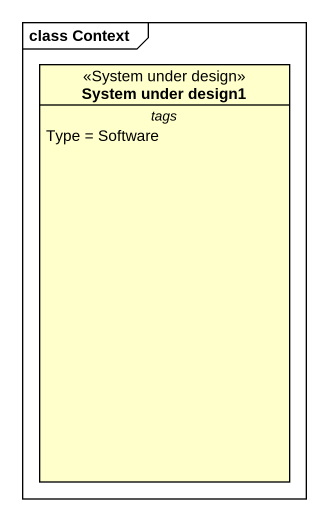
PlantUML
@startuml
mainframe class Context
hide circle
hide empty members
class "System under design1" as System_under_design1 <<System under design>> {
  -- tags --
  Type = Software
}
@enduml
